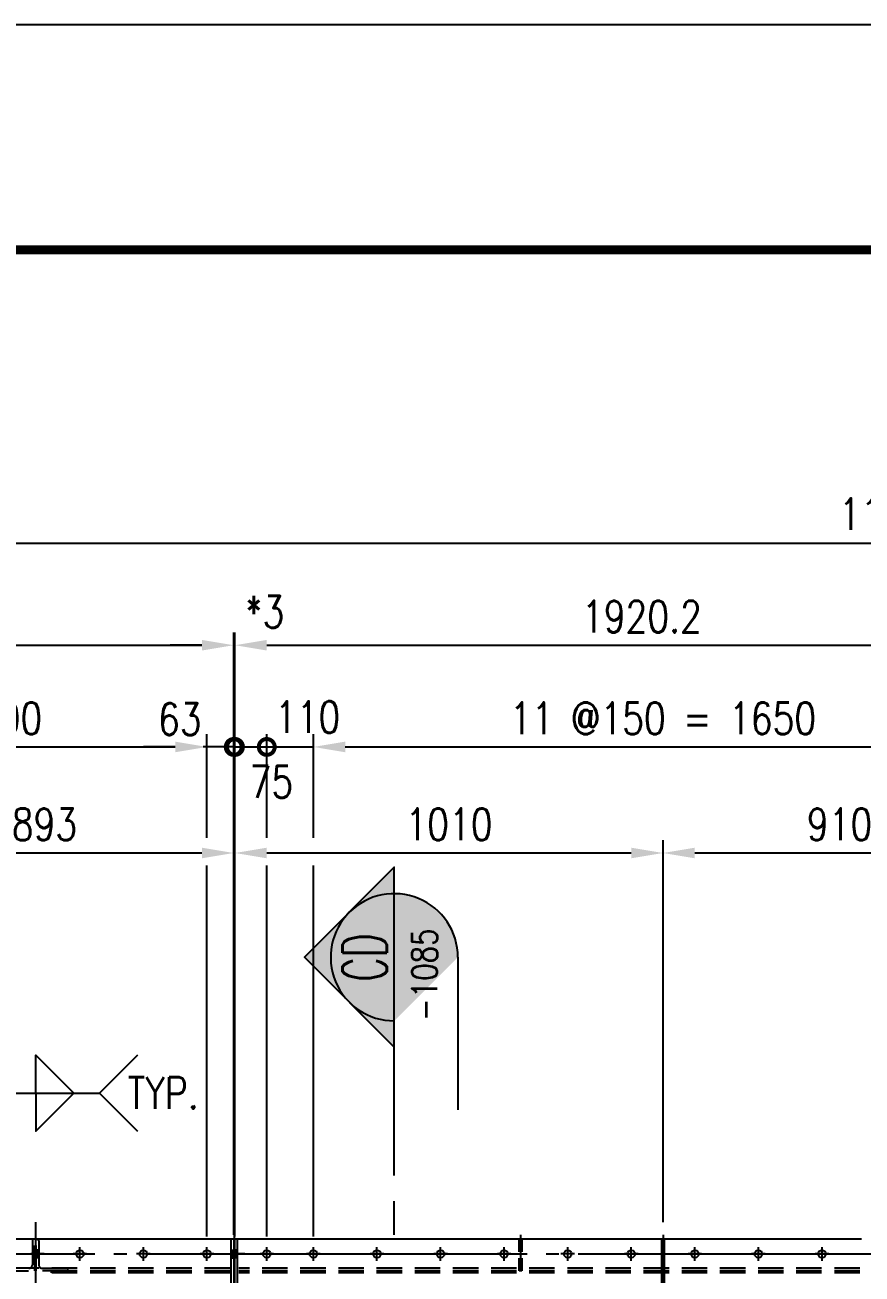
# Model space of a CAD drawing. Header units: millimetres. Extents: x 0 to 232280, y -26939 to 23794.
# Drawn here: x 35812 to 37786, y -5757 to -2810 of the extents above; entities that cross this region are included whole.
import ezdxf
from ezdxf.enums import TextEntityAlignment as Align

# ---------------------------------------------------------------- set-up
doc = ezdxf.new("R2010")
doc.units = ezdxf.units.MM
doc.header["$LTSCALE"] = 30
doc.linetypes.add('JNK-CENTER', pattern=[34, 30, -1.5, 1, -1.5])
doc.linetypes.add('JNK-HIDDEN', pattern=[3, 2, -1])
for name, color, linetype in [('CEN-R', 1, 'JNK-CENTER'), ('CON-C', 4, 'Continuous'), ('CON-G', 3, 'Continuous'), ('CON-W', 7, 'Continuous'), ('CON-Y', 2, 'Continuous'), ('conL-g', 3, 'Continuous'), ('Dim-W', 7, 'Continuous'), ('HID-Y', 2, 'JNK-HIDDEN'), ('STL-OBJT', 7, 'Continuous'), ('TXT-Y', 2, 'Continuous')]:
    doc.layers.add(name, color=color, linetype=linetype)
doc.styles.add('SIMPLEX', font='simplex.shx', dxfattribs={"width": 0.8})
doc.dimstyles.new('DIM30', dxfattribs={"dimscale": 30, "dimtxt": 2.5, "dimasz": 2.5, "dimexe": 1, "dimexo": 1, "dimgap": 1, "dimtad": 1, "dimdec": 0, "dimdsep": 46, "dimtxsty": 'SIMPLEX', "dimcen": 0, "dimclrd": 7, "dimclre": 7, "dimclrt": 2, "dimadec": 1, "dimazin": 2, "dimtfac": 1, "dimtdec": 0, "dimtix": 1, "dimtmove": 2, "dimatfit": 0, "dimfxl": 1, "dimtolj": 1, "dimtzin": 0, "dimarcsym": 0})

# ---------------------------------------------------------------- blocks, each defined once
blk = doc.blocks.new('TITLE')
at = {"color": 7}
blk.add_line((841, 594.8536585365848), (0, 594.8536585365848), dxfattribs=at)
at = {"color": 7, "const_width": 0.7073170731707307}
blk.add_lwpolyline([(823.3170731707312, 577.1707317073162), (27.93902439025055, 577.1707317073162)], dxfattribs=at)
blk = doc.blocks.new('*D927')
at = {"layer": 'DEFPOINTS', "color": 0, "transparency": 16777216}
for p in [(32035.48042019118, -4033.583577064732), (32035.48042019118, -5695.787240706746), (43537.48041941375, -5694.550462539435)]:
    blk.add_point(p, dxfattribs=at)
at = {"layer": 'Dim-W', "color": 7, "lineweight": -2, "transparency": 16777216}
for p, q in [((32035.48042019118, -4480.975570147566), (32035.48042019118, -4003.583577064732)), ((43537.48041941375, -4257.487625408347), (43537.48041941375, -4003.583577064732)), ((43462.48041941375, -4033.583577064732), (32110.48042019118, -4033.583577064732)), ((43537.48041941375, -4480.975570147566), (43537.48041941375, -4304.775225400237)), ((32035.48042019118, -5665.787240706746), (32035.48042019118, -4533.814445052994)), ((43537.48041941375, -5664.550462539435), (43537.48041941375, -4533.814445052994))]:
    blk.add_line(p, q, dxfattribs=at)
at = {"layer": 'Dim-W', "color": 7, "transparency": 16777216}
for points in [[(32110.48042019118, -4021.083577064732), (32110.48042019118, -4046.083577064732), (32035.48042019118, -4033.583577064732)], [(43462.48041941375, -4021.083577064732), (43462.48041941375, -4046.083577064732), (43537.48041941375, -4033.583577064732)]]:
    blk.add_solid(points, dxfattribs=at)
at = {"layer": 'Dim-W', "color": 2, "transparency": 16777216, "insert": (37860.48245042599, -3964.228624348307), "char_height": 75, "attachment_point": 5, "style": 'SIMPLEX'}
blk.add_mtext('\\A1;11502', dxfattribs=at)
blk = doc.blocks.new('A$C27160668')
at = {"layer": 'CEN-R'}
blk.add_line((3.492459654808044e-10, -12.9743177323835), (-1.164153218269348e-10, 18.534226872609), dxfattribs=at)
at = {"layer": 'HID-Y'}
for p, q in [((-8.999999999883585, 5.820766091346741e-11), (-9, 5.999999998603016)), ((9, 0), (9.000000000349246, 5.999999998603016))]:
    blk.add_line(p, q, dxfattribs=at)
blk = doc.blocks.new('A$C2FEE125F')
at = {"layer": 'CEN-R'}
for p, q in [((-16.02568226856238, 0), (16.02568226856238, 0)), ((0, 16.02568226856238), (0, -16.02568226856238))]:
    blk.add_line(p, q, dxfattribs=at)
at = {"layer": 'conL-g'}
blk.add_circle((0, 0), 9, dxfattribs=at)
blk = doc.blocks.new('*D952')
at = {"layer": 'DEFPOINTS', "color": 0, "transparency": 16777216}
for p in [(36491.98014897502, -4513.583574358592), (36381.98014897502, -5698.524774869869), (36491.98014897502, -5698.524774869869)]:
    blk.add_point(p, dxfattribs=at)
at = {"layer": 'Dim-W', "color": 7, "lineweight": -2, "transparency": 16777216}
for p, q in [((36381.98014897502, -4728.062164732535), (36381.98014897502, -4483.583574358592)), ((36491.98014897502, -4728.062164732535), (36491.98014897502, -4483.583574358592)), ((36381.98014897502, -4513.583574358592), (36491.98014897502, -4513.583574358592)), ((36381.98014897502, -5668.524774869869), (36381.98014897502, -4793.207071483248)), ((36491.98014897502, -5668.524774869869), (36491.98014897502, -4793.207071483248))]:
    blk.add_line(p, q, dxfattribs=at)
at = {"layer": 'Dim-W', "color": 2, "transparency": 16777216, "insert": (36478.26483019, -4443.063638080548), "char_height": 75, "attachment_point": 5, "style": 'SIMPLEX'}
blk.add_mtext('\\A1;110', dxfattribs=at)
blk = doc.blocks.new('_None')
blk = doc.blocks.new('_DotSmall')
at = {"color": 0, "linetype": 'ByBlock', "const_width": 0.5}
blk.add_lwpolyline([(-0.0625, 0, 1), (0.0625, 0, 1)], format="xyb", close=True, dxfattribs=at)
blk = doc.blocks.new('*D954')
at = {"layer": 'DEFPOINTS', "color": 0, "transparency": 16777216}
for p in [(36381.98014897502, -4513.583574358592), (36306.98041941192, -5698.524774869869), (36381.98014897502, -5698.524774869869)]:
    blk.add_point(p, dxfattribs=at)
at = {"layer": 'Dim-W', "color": 7, "lineweight": -2, "transparency": 16777216}
for p, q in [((36306.98041941192, -5668.524774869869), (36306.98041941192, -4483.583574358592)), ((36381.98014897502, -4728.062164732535), (36381.98014897502, -4483.583574358592)), ((36306.98041941192, -4513.583574358592), (36231.98041941192, -4513.583574358592)), ((36306.98041941192, -4513.583574358592), (36381.98014897502, -4513.583574358592)), ((36381.98014897502, -4513.583574358592), (36456.98014897502, -4513.583574358592)), ((36381.98014897502, -5668.524774869869), (36381.98014897502, -4793.207071483248))]:
    blk.add_line(p, q, dxfattribs=at)
at = {"layer": 'Dim-W', "color": 7, "lineweight": -2, "transparency": 16777216, "xscale": 75, "yscale": 75, "zscale": 75}
blk.add_blockref('_DotSmall', (36306.98041941192, -4513.583574358592), dxfattribs=at)
at = {"layer": 'Dim-W', "color": 7, "lineweight": -2, "transparency": 16777216, "xscale": 75, "yscale": 75, "zscale": 75, "rotation": 180}
blk.add_blockref('_DotSmall', (36381.98014897502, -4513.583574358592), dxfattribs=at)
at = {"layer": 'Dim-W', "color": 2, "transparency": 16777216, "insert": (36393.05300269093, -4595.925723033663), "char_height": 75, "attachment_point": 5, "style": 'SIMPLEX'}
blk.add_mtext('\\A1;75', dxfattribs=at)
blk = doc.blocks.new('*D958')
at = {"layer": 'DEFPOINTS', "color": 0, "transparency": 16777216}
for p in [(36240.97352549864, -4513.583569622899), (36303.98041941192, -5674.550463892245), (36240.97352549864, -5698.52477431646)]:
    blk.add_point(p, dxfattribs=at)
at = {"layer": 'Dim-W', "color": 7, "lineweight": -2, "transparency": 16777216}
for p, q in [((36240.97352549864, -4728.062164732535), (36240.97352549864, -4483.583569622899)), ((36303.98041941192, -5644.550463892245), (36303.98041941192, -4483.583569622899)), ((36165.97352549864, -4513.583569622899), (36090.97352549864, -4513.583569622899)), ((36303.98041941192, -4513.583569622899), (36240.97352549864, -4513.583569622899)), ((36303.98041941192, -4513.583569622899), (36378.98041941192, -4513.583569622899)), ((36240.97352549864, -5668.52477431646), (36240.97352549864, -4793.207071483248))]:
    blk.add_line(p, q, dxfattribs=at)
at = {"layer": 'Dim-W', "color": 7, "transparency": 16777216}
blk.add_solid([(36165.97352549864, -4501.083569622899), (36165.97352549864, -4526.083569622899), (36240.97352549864, -4513.583569622899)], dxfattribs=at)
at = {"layer": 'Dim-W', "color": 7, "lineweight": -2, "transparency": 16777216, "xscale": 75, "yscale": 75, "zscale": 75, "rotation": 180}
blk.add_blockref('_DotSmall', (36303.98041941192, -4513.583569622899), dxfattribs=at)
at = {"layer": 'Dim-W', "color": 2, "transparency": 16777216, "insert": (36176.73764601639, -4448.046855633946), "char_height": 75, "attachment_point": 5, "style": 'SIMPLEX'}
blk.add_mtext('\\A1;63', dxfattribs=at)
blk = doc.blocks.new('*D977')
at = {"layer": 'DEFPOINTS', "color": 0, "transparency": 16777216}
for p in [(36240.97352549864, -4513.583569622899), (34740.97352549864, -5663.524774668203), (36240.97352549864, -5668.52477431646)]:
    blk.add_point(p, dxfattribs=at)
at = {"layer": 'Dim-W', "color": 7, "lineweight": -2, "transparency": 16777216}
for p, q in [((34740.97352549864, -4728.062164732535), (34740.97352549864, -4483.583569622899)), ((36240.97352549864, -4728.062164732535), (36240.97352549864, -4483.583569622899)), ((34815.97352549864, -4513.583569622899), (36165.97352549864, -4513.583569622899)), ((34740.97352549864, -5633.524774668203), (34740.97352549864, -4793.207071483248)), ((36240.97352549864, -5638.52477431646), (36240.97352549864, -4793.207071483248))]:
    blk.add_line(p, q, dxfattribs=at)
at = {"layer": 'Dim-W', "color": 7, "transparency": 16777216}
for points in [[(34815.97352549864, -4501.083569622899), (34815.97352549864, -4526.083569622899), (34740.97352549864, -4513.583569622899)], [(36165.97352549864, -4501.083569622899), (36165.97352549864, -4526.083569622899), (36240.97352549864, -4513.583569622899)]]:
    blk.add_solid(points, dxfattribs=at)
at = {"layer": 'Dim-W', "color": 2, "transparency": 16777216, "insert": (35490.97352549864, -4446.083569622899), "char_height": 75, "attachment_point": 5, "style": 'SIMPLEX'}
blk.add_mtext('\\A1;10 @150 = 1500', dxfattribs=at)
blk = doc.blocks.new('*D982')
at = {"layer": 'DEFPOINTS', "color": 0, "transparency": 16777216}
for p in [(38141.98014897502, -4513.583574358592), (36491.98014897502, -5693.524774869869), (38141.98014897502, -5693.524774604892)]:
    blk.add_point(p, dxfattribs=at)
at = {"layer": 'Dim-W', "color": 7, "lineweight": -2, "transparency": 16777216}
for p, q in [((36491.98014897502, -4728.062164732535), (36491.98014897502, -4483.583574358592)), ((38141.98014897502, -4728.062164732535), (38141.98014897502, -4483.583574358592)), ((36566.98014897502, -4513.583574358592), (38066.98014897502, -4513.583574358592)), ((36491.98014897502, -5663.524774869869), (36491.98014897502, -4793.207071483248)), ((38141.98014897502, -5663.524774604892), (38141.98014897502, -4793.207071483248))]:
    blk.add_line(p, q, dxfattribs=at)
at = {"layer": 'Dim-W', "color": 7, "transparency": 16777216}
for points in [[(36566.98014897502, -4501.083574358592), (36566.98014897502, -4526.083574358592), (36491.98014897502, -4513.583574358592)], [(38066.98014897502, -4501.083574358592), (38066.98014897502, -4526.083574358592), (38141.98014897502, -4513.583574358592)]]:
    blk.add_solid(points, dxfattribs=at)
at = {"layer": 'Dim-W', "color": 2, "transparency": 16777216, "insert": (37316.98014897502, -4446.083574358592), "char_height": 75, "attachment_point": 5, "style": 'SIMPLEX'}
blk.add_mtext('\\A1;11 @150 = 1650', dxfattribs=at)
blk = doc.blocks.new('*D865')
at = {"layer": 'DEFPOINTS', "color": 0, "transparency": 16777216}
for p in [(38227.18014897501, -4763.733950957323), (37316.98014897493, -5664.550461627759), (38227.18014897501, -5674.550463977957)]:
    blk.add_point(p, dxfattribs=at)
at = {"layer": 'Dim-W', "color": 7, "lineweight": -2, "transparency": 16777216}
for p, q in [((37316.98014897493, -5634.550461627759), (37316.98014897493, -4733.733950957323)), ((38227.18014897501, -5644.550463977957), (38227.18014897501, -4733.733950957323)), ((37391.98014897493, -4763.733950957323), (38152.18014897501, -4763.733950957323))]:
    blk.add_line(p, q, dxfattribs=at)
at = {"layer": 'Dim-W', "color": 7, "transparency": 16777216}
for points in [[(37391.98014897493, -4751.233950957323), (37391.98014897493, -4776.233950957323), (37316.98014897493, -4763.733950957323)], [(38152.18014897501, -4751.233950957323), (38152.18014897501, -4776.233950957323), (38227.18014897501, -4763.733950957323)]]:
    blk.add_solid(points, dxfattribs=at)
at = {"layer": 'Dim-W', "color": 2, "transparency": 16777216, "insert": (37772.08014897497, -4696.233950957323), "char_height": 75, "attachment_point": 5, "style": 'SIMPLEX'}
blk.add_mtext('\\A1;910.2', dxfattribs=at)
blk = doc.blocks.new('A$C0E622BE6')
at = {"layer": 'CEN-R'}
blk.add_line((2.328306436538696e-10, 13.9743177308701), (-3.492459654808044e-10, -17.5342268741224), dxfattribs=at)
at = {"layer": 'HID-Y'}
for p, q in [((-8.999999999883585, -3.000000001222361), (-9.000000000116415, -8.999999999941792)), ((9, -3.000000001164153), (9, -9))]:
    blk.add_line(p, q, dxfattribs=at)
blk = doc.blocks.new('*D755')
at = {"color": 7, "lineweight": -2, "transparency": 16777216}
for p, q in [((35410.98040988736, -5634.550463867696), (35410.98040988736, -4733.733950957323)), ((36303.98041941192, -5632.050463819563), (36303.98041941192, -4733.733950957323)), ((35485.98040988736, -4763.733950957323), (36228.98041941192, -4763.733950957323))]:
    blk.add_line(p, q, dxfattribs=at)
at = {"color": 7, "transparency": 16777216}
for points in [[(35485.98040988736, -4751.233950957323), (35485.98040988736, -4776.233950957323), (35410.98040988736, -4763.733950957323)], [(36228.98041941192, -4751.233950957323), (36228.98041941192, -4776.233950957323), (36303.98041941192, -4763.733950957323)]]:
    blk.add_solid(points, dxfattribs=at)
at = {"layer": 'DEFPOINTS', "color": 0, "transparency": 16777216}
for p in [(36303.98041941192, -4763.733950957323), (35410.98040988736, -5664.550463867696), (36303.98041941192, -5662.050463819563)]:
    blk.add_point(p, dxfattribs=at)
at = {"color": 2, "transparency": 16777216, "insert": (35857.48041464964, -4696.233950957323), "char_height": 75, "attachment_point": 5, "style": 'SIMPLEX'}
blk.add_mtext('\\A1;893', dxfattribs=at)
blk = doc.blocks.new('*D756')
at = {"layer": 'DEFPOINTS', "color": 0, "transparency": 16777216}
for p in [(37316.98014897493, -4763.733950957323), (37316.98014897493, -4763.733950957323), (36306.9804194022, -5674.550463892245)]:
    blk.add_point(p, dxfattribs=at)
at = {"layer": 'Dim-W', "color": 7, "lineweight": -2, "transparency": 16777216}
for p, q in [((36306.9804194022, -5644.550463892245), (36306.9804194022, -4733.733950957323)), ((36381.9804194022, -4763.733950957323), (37241.98014897493, -4763.733950957323))]:
    blk.add_line(p, q, dxfattribs=at)
at = {"layer": 'Dim-W', "color": 7, "transparency": 16777216}
for points in [[(36381.9804194022, -4751.233950957323), (36381.9804194022, -4776.233950957323), (36306.9804194022, -4763.733950957323)], [(37241.98014897493, -4751.233950957323), (37241.98014897493, -4776.233950957323), (37316.98014897493, -4763.733950957323)]]:
    blk.add_solid(points, dxfattribs=at)
at = {"layer": 'Dim-W', "color": 2, "transparency": 16777216, "insert": (36811.98028418857, -4696.233950957323), "char_height": 75, "attachment_point": 5, "style": 'SIMPLEX'}
blk.add_mtext('\\A1;1010', dxfattribs=at)
blk = doc.blocks.new('SECMARK1')
at = {"layer": 'CON-Y'}
h = blk.add_hatch(color=256, dxfattribs=at)
edge = h.paths.add_edge_path()
edge.add_line((21.82666666666668, 7.071067811865485), (18.29113276073393, 3.535533905932776))
edge.add_arc((21.82666666666668, 4.707345624410664e-14), 5.000000000000002, 44.99999999999977, 135.0000000000001, ccw=False)
edge.add_line((25.36220057259943, 3.535533905932773), (21.82666666666668, 7.071067811865485))
h = blk.add_hatch(color=256, dxfattribs=at)
edge = h.paths.add_edge_path()
edge.add_line((14.75559885480128, 4.707345624410664e-14), (16.82666666666668, 1.689559442740931e-14))
edge.add_arc((21.82666666666668, 4.618527782440651e-14), 5, 135.0000000000001, 180.0000000000003, ccw=False)
edge.add_line((18.29113276073393, 3.535533905932776), (14.75559885480128, 4.707345624410664e-14))
edge = h.paths.add_edge_path()
edge.add_arc((21.82666666666668, 4.736951571734001e-14), 5, 270, 540.0000000000005)
h = blk.add_hatch(color=256, dxfattribs=at)
edge = h.paths.add_edge_path()
edge.add_line((26.82666666666668, 4.332076805060308e-14), (28.89773447853207, 4.736951571734001e-14))
edge.add_line((28.89773447853207, 4.736951571734001e-14), (25.36220057259943, 3.535533905932773))
edge.add_arc((21.82666666666668, 4.951594689828198e-14), 5, -1.1368683772161603e-13, 44.999999999999716, ccw=False)
at = {"layer": 'CON-C'}
blk.add_line((0, 0), (2.633333333333307, 0), dxfattribs=at)
blk.add_lwpolyline([(4.666666666666639, 0), (28.89773447853207, 4.736951571734001e-14), (21.82666666666668, 7.071067811865485), (14.75559885480128, 4.736951571734001e-14)], dxfattribs=at)
at = {"layer": 'CON-Y'}
blk.add_line((21.82666666666668, -4.999999999999953), (9.823333333333341, -4.999999999999953), dxfattribs=at)
blk.add_arc((21.82666666666668, 4.736951571734001e-14), 5, 270, 180.0000000000004, dxfattribs=at)
at = {"layer": 'CON-C', "style": 'SIMPLEX', "width": 0.8}
blk.add_attdef('TAG', text='', height=3.5, dxfattribs=at).set_placement((21.80333333333334, 0.5800000000000568), align=Align.CENTER)
at = {"layer": 'CON-Y', "style": 'SIMPLEX', "width": 0.8}
blk.add_attdef('H0000-0000', text='', height=2, dxfattribs=at).set_placement((24.66333333333334, -3.379999999999943), align=Align.RIGHT)
blk = doc.blocks.new('*D757')
at = {"color": 7, "lineweight": -2, "transparency": 16777216}
for p, q in [((36303.98041941192, -5644.550463892281), (36303.98041941192, -4243.583570367316)), ((34735.98040988736, -4273.583570367316), (36228.98041941192, -4273.583570367316))]:
    blk.add_line(p, q, dxfattribs=at)
at = {"color": 7, "transparency": 16777216}
for points in [[(34735.98040988736, -4261.083570367316), (34735.98040988736, -4286.083570367316), (34660.98040988736, -4273.583570367316)], [(36228.98041941192, -4261.083570367316), (36228.98041941192, -4286.083570367316), (36303.98041941192, -4273.583570367316)]]:
    blk.add_solid(points, dxfattribs=at)
at = {"layer": 'DEFPOINTS', "color": 0, "transparency": 16777216}
for p in [(34660.98040988736, -4273.583570367316), (36303.98041941192, -4273.583570367316), (36303.98041941192, -5674.550463892281)]:
    blk.add_point(p, dxfattribs=at)
at = {"color": 2, "transparency": 16777216, "insert": (35482.48041464964, -4206.083570367316), "char_height": 75, "attachment_point": 5, "style": 'SIMPLEX'}
blk.add_mtext('\\A1;1643', dxfattribs=at)
blk = doc.blocks.new('*D881')
at = {"layer": 'DEFPOINTS', "color": 0, "transparency": 16777216}
for p in [(36306.98041941192, -4273.583570367316), (36303.98041941192, -5694.550458606105), (36306.98041941192, -5694.550458603937)]:
    blk.add_point(p, dxfattribs=at)
at = {"layer": 'Dim-W', "color": 7, "lineweight": -2, "transparency": 16777216}
for p, q in [((36303.98041941192, -5664.550458606105), (36303.98041941192, -4243.583570367316)), ((36306.98041941192, -5664.550458603937), (36306.98041941192, -4243.583570367316)), ((36228.98041941192, -4273.583570367316), (36153.98041941192, -4273.583570367316)), ((36303.98041941192, -4273.583570367316), (36306.98041941192, -4273.583570367316)), ((36381.98041941192, -4273.583570367316), (36456.98041941192, -4273.583570367316))]:
    blk.add_line(p, q, dxfattribs=at)
at = {"layer": 'Dim-W', "color": 7, "transparency": 16777216}
for points in [[(36228.98041941192, -4261.083570367316), (36228.98041941192, -4286.083570367316), (36303.98041941192, -4273.583570367316)], [(36381.98041941192, -4261.083570367316), (36381.98041941192, -4286.083570367316), (36306.98041941192, -4273.583570367316)]]:
    blk.add_solid(points, dxfattribs=at)
at = {"layer": 'Dim-W', "color": 2, "transparency": 16777216, "insert": (36377.20435949013, -4194.833570367318), "char_height": 75, "attachment_point": 5, "style": 'SIMPLEX'}
blk.add_mtext('\\A1;*3', dxfattribs=at)
blk = doc.blocks.new('*D758')
at = {"layer": 'DEFPOINTS', "color": 0, "transparency": 16777216}
for p in [(36306.98041941192, -4273.583570367316), (38227.18014897502, -4273.583570385119), (38227.18014897502, -4273.583570385119)]:
    blk.add_point(p, dxfattribs=at)
at = {"layer": 'Dim-W', "color": 7, "lineweight": -2, "transparency": 16777216}
for p, q in [((36381.98041941192, -4273.583570385119), (38152.18014897502, -4273.583570385119)), ((36306.98041941192, -4303.583570367316), (36306.98041941192, -4303.583570385119))]:
    blk.add_line(p, q, dxfattribs=at)
at = {"layer": 'Dim-W', "color": 7, "transparency": 16777216}
for points in [[(36381.98041941192, -4261.083570385119), (36381.98041941192, -4286.083570385119), (36306.98041941192, -4273.583570385119)], [(38152.18014897502, -4261.083570385119), (38152.18014897502, -4286.083570385119), (38227.18014897502, -4273.583570385119)]]:
    blk.add_solid(points, dxfattribs=at)
at = {"layer": 'Dim-W', "color": 2, "transparency": 16777216, "insert": (37267.08028419347, -4206.083570385119), "char_height": 75, "attachment_point": 5, "style": 'SIMPLEX'}
blk.add_mtext('\\A1;1920.2', dxfattribs=at)

msp = doc.modelspace()

# ---------------------------------------------------------------- hatches: boundary and pattern name
at = {"layer": 'CON-W'}
h = msp.add_hatch(color=256, dxfattribs=at)
h.paths.add_polyline_path([(35834.98042792144, -5709.550460310515), (35828.98042792144, -5709.550460310427), (35828.98042792144, -5700.550460310587), (35834.98042792144, -5700.550460310238)])
h.paths.add_polyline_path([(35834.98042792144, -5718.550460310587), (35828.98042792144, -5718.550460310471), (35828.98042792144, -5709.550460310427), (35834.98042792144, -5709.550460310515)])
h = msp.add_hatch(color=256, dxfattribs=at)
h.paths.add_polyline_path([(35837.98041080126, -5709.550460310515), (35843.98041080126, -5709.550460310427), (35843.98041080126, -5700.550460310587), (35837.98041080126, -5700.550460310238)])
h.paths.add_polyline_path([(35837.98041080126, -5718.550460310587), (35843.98041080126, -5718.550460310471), (35843.98041080126, -5709.550460310427), (35837.98041080126, -5709.550460310515)])

# ---------------------------------------------------------------- linework, layer by layer
for points in [[(35837.10997665481, -5330.406570094116), (35837.10997665481, -5240.406570094116), (35927.10997665481, -5330.406570094116)], [(35837.10997665481, -5330.406570094116), (35837.10997665481, -5420.406570094116), (35927.10997665481, -5330.406570094116)]]:
    msp.add_lwpolyline(points)
msp.add_solid([(36297.98041913408, -5718.550455382909), (36297.98041941191, -5700.550455383025), (36312.98041941191, -5718.550455382909), (36312.98041941191, -5700.550458089099)])
at = {"layer": 'CEN-R'}
for p, q in [((35836.48041936125, -5634.550461186313), (35836.48041936134, -7164.550455774242)), ((36305.48041941192, -7164.550455774317), (36305.48041941183, -5634.550461186329)), ((36305.48041941062, -7164.550455774146), (36305.48041941053, -5634.550461186087)), ((36305.48041941192, -7164.550455774408), (36305.48041941183, -5634.550461186349)), ((36305.48041941192, -7164.550455774408), (36305.48041941183, -5634.550461186349)), ((36980.73042891301, -5664.550462614901), (36980.73042891301, -5749.550462614901)), ((37316.98014897493, -5664.550461627759), (37316.98014897502, -7134.550454862714)), ((32016.50610168198, -5709.550458480118), (43556.45473714584, -5709.550455774051))]:
    msp.add_line(p, q, dxfattribs=at)
at = {"layer": 'CON-G'}
for p, q in [((36303.98041941235, -5674.550463892245), (33660.9804098877, -5674.550463819587)), ((36297.98041941183, -6181.600458481442), (36297.98041941192, -5674.550463892281)), ((36303.98041941367, -5674.550463819563), (36306.98041941275, -5674.550463738758)), ((36303.98041941192, -5674.550463892281), (36303.98041941183, -6187.600458481254)), ((37784.98041940474, -5674.550462456016), (36306.9804194022, -5674.550463892245)), ((36306.98041941183, -6187.605766403516), (36306.98041941192, -5674.550463892281)), ((36312.98041941183, -6181.605620276909), (36312.98041941192, -5674.550463892281))]:
    msp.add_line(p, q, dxfattribs=at)
msp.add_lwpolyline([(37319.98014897502, -7124.550454862714), (37313.98014897502, -7124.550454862714), (37313.98014897493, -5674.550461627759), (37319.98014897493, -5674.550461627759)], close=True, dxfattribs=at)
at = {"layer": 'CON-W'}
msp.add_line((35687.10997665477, -5330.406570094116), (35987.10997665481, -5330.406570094116), dxfattribs=at)
msp.add_lwpolyline([(36077.10997665481, -5240.406570094116), (35987.10997665481, -5330.406570094116), (36077.10997665481, -5420.406570094116)], dxfattribs=at)
at = {"layer": 'HID-Y'}
for p, q in [((36294.98041941192, -5743.550463892245), (33669.98040988634, -5743.550461032679)), ((39221.18041941676, -5743.550461186187), (36315.98041941192, -5743.550463892245)), ((35872.98041936134, -5749.550461186347), (35872.98041936134, -5754.550458480287)), ((36294.98041941192, -5749.550461186185), (35872.98041936134, -5749.550458480287)), ((36294.98041941192, -5754.550461186185), (35872.98041936134, -5754.550458480287)), ((39221.18041941676, -5749.550458480142), (36315.98041941192, -5749.550461186185)), ((39221.18041941676, -5754.550458480142), (36315.98041941192, -5754.550461186185))]:
    msp.add_line(p, q, dxfattribs=at)
for points in [[(35834.98041936134, -5749.550461186347), (35834.98041936134, -5674.550461186347), (35832.98041936134, -5674.550461186347, 0.4142135623730952), (35828.98041936134, -5678.550461186347), (35828.98041936134, -5735.050461186347, -0.4142135623730949), (35820.48041936134, -5743.550461186347), (35763.58041942018, -5743.550461186331, 0.4142135623730952), (35759.58041942018, -5747.550461186331), (35759.58041942018, -5749.550461186331)], [(35837.98041936134, -5749.550461186347), (35837.98041936134, -5674.550461186347), (35839.98041936134, -5674.550461186347, -0.4142135623730952), (35843.98041936134, -5678.550461186347), (35843.98041936134, -5735.050461186347, 0.4142135623730949), (35852.48041936134, -5743.550461186347), (35908.98041936134, -5743.550461186347, -0.4142135623730952), (35912.98041936134, -5747.550461186347), (35912.98041936134, -5749.550461186347)]]:
    msp.add_lwpolyline(points, format="xyb", close=True, dxfattribs=at)
at = {"layer": 'HID-Y', "ltscale": 0.5}
msp.add_lwpolyline([(36977.73042891301, -5674.550462614901), (36983.73042891301, -5674.550462614901), (36983.73042891301, -5749.550462614901), (36977.73042891301, -5749.550462614901)], close=True, dxfattribs=at)

# ---------------------------------------------------------------- block references
at = {"linetype": 'ByBlock', "xscale": 29.99999999699995, "yscale": 29.99999999699995, "zscale": 29.99999999699995}
msp.add_blockref('TITLE', (26436.10816264144, -20655.88267068262), dxfattribs=at)
at = {"layer": 'CON-G', "rotation": 180}
for p in [(35940.97352549864, -5709.550456838278), (36090.97352549864, -5709.550456864074), (36240.97352549864, -5709.550456585022), (36382.08014897502, -5709.550457138432), (36492.08014897502, -5709.550457138432), (36642.08014897502, -5709.550456859381), (36792.08014897502, -5709.550457190022), (36942.08014897502, -5709.550457215817), (37092.08014897502, -5709.550456936766), (37242.08014897502, -5709.550456962561), (37392.08014897502, -5709.550457049325), (37542.08014897502, -5709.550457014151), (37692.08014897502, -5709.550457039946)]:
    msp.add_blockref('A$C2FEE125F', p, dxfattribs=at)
at = {"layer": 'CON-W'}
ref = msp.add_blockref('SECMARK1', (36682.84655544732, -5664.484918934229), dxfattribs=dict(at, xscale=30, yscale=30, zscale=30, rotation=90))
ref.add_attrib('H0000-0000', '-1085', dxfattribs={"layer": 'CON-Y', "height": 60, "rotation": 90, "style": 'SIMPLEX', "width": 0.8}).set_placement((36784.24655544732, -4941.83033593917), align=Align.RIGHT)
ref.add_attrib('TAG', 'CD', dxfattribs={"layer": 'CON-C', "height": 105, "rotation": 90, "style": 'SIMPLEX', "width": 0.6}).set_placement((36665.44655544733, -5010.384918934231), align=Align.CENTER)
at = {"layer": 'STL-OBJT', "rotation": 270}
for name, p in [('A$C27160668', (35828.98041908679, -5709.550457582656)), ('A$C0E622BE6', (36315.98041835801, -5709.550458088983)), ('A$C0E622BE6', (36315.98041913594, -5709.550455382909))]:
    msp.add_blockref(name, p, dxfattribs=at)
at = {"layer": 'STL-OBJT', "xscale": -1, "rotation": 90}
for name, p in [('A$C27160668', (35843.98041908397, -5709.550457582656)), ('A$C0E622BE6', (36294.98041835499, -5709.550458088983)), ('A$C0E622BE6', (36294.98041913292, -5709.550455382909))]:
    msp.add_blockref(name, p, dxfattribs=at)

# ---------------------------------------------------------------- texts
at = {"layer": 'TXT-Y', "style": 'SIMPLEX', "width": 0.8}
msp.add_text('TYP.', height=74.99999999999999, dxfattribs=at).set_placement((36054.2508820823, -5329.806570094124), align=Align.MIDDLE_LEFT)

# ---------------------------------------------------------------- dimensions: what is measured, and where the dimension line sits
for base, p1, p2, picture, middle in [((36303.98041941192, -4273.583570367316), (34660.98040988736, -4273.583570367316), (36303.98041941192, -5674.550463892281), '*D757', (35482.48041464964, -4206.083570367316)), ((36303.98041941192, -4763.733950957323), (35410.98040988736, -5664.550463867696), (36303.98041941192, -5662.050463819563), '*D755', (35857.48041464964, -4696.233950957323))]:
    dim = msp.add_linear_dim(base=base, p1=p1, p2=p2, dimstyle='DIM30')
    dim.commit()
    dim.dimension.update_dxf_attribs({"geometry": picture, "text_midpoint": middle})
at = {"layer": 'Dim-W'}
dim = msp.add_linear_dim(base=(32035.48042019118, -4033.583577064732), p1=(43537.48041941375, -5694.550462539435), p2=(32035.48042019118, -5695.787240706746), angle=180, dimstyle='DIM30', dxfattribs=at)
dim.commit()
dim.dimension.update_dxf_attribs({"geometry": '*D927', "text_midpoint": (37860.48245042599, -3964.228624348307), "dimtype": 160})
dim = msp.add_linear_dim(base=(36306.98041941192, -4273.583570367316), p1=(36303.98041941192, -5694.550458606105), p2=(36306.98041941192, -5694.550458603937), text='*<>', dimstyle='DIM30', dxfattribs=at)
dim.commit()
dim.dimension.update_dxf_attribs({"geometry": '*D881', "text_midpoint": (36377.20435949013, -4194.833570367318), "dimtype": 160})
for base, p1, p2, picture, middle in [((38227.18014897502, -4273.583570385119), (36306.98041941192, -4273.583570367316), (38227.18014897502, -4273.583570385119), '*D758', (37267.08028419347, -4206.083570385119)), ((37316.98014897493, -4763.733950957323), (36306.9804194022, -5674.550463892245), (37316.98014897493, -4763.733950957323), '*D756', (36811.98028418857, -4696.233950957323)), ((38227.18014897501, -4763.733950957323), (37316.98014897493, -5664.550461627759), (38227.18014897501, -5674.550463977957), '*D865', (37772.08014897497, -4696.233950957323))]:
    dim = msp.add_linear_dim(base=base, p1=p1, p2=p2, dimstyle='DIM30', override={"dimdec": 1}, dxfattribs=at)
    dim.commit()
    dim.dimension.update_dxf_attribs({"geometry": picture, "text_midpoint": middle})
for base, p1, p2, text, picture, middle in [((36240.97352549864, -4513.583569622899), (34740.97352549864, -5663.524774668203), (36240.97352549864, -5668.52477431646), '10 @150 = <>', '*D977', (35490.97352549864, -4446.083569622899)), ((38141.98014897502, -4513.583574358592), (36491.98014897502, -5693.524774869869), (38141.98014897502, -5693.524774604892), '11 @150 = <>', '*D982', (37316.98014897502, -4446.083574358592))]:
    dim = msp.add_linear_dim(base=base, p1=p1, p2=p2, text=text, dimstyle='DIM30', dxfattribs=at)
    dim.commit()
    dim.dimension.update_dxf_attribs({"geometry": picture, "text_midpoint": middle})
dim = msp.add_linear_dim(base=(36240.97352549864, -4513.583569622899), p1=(36303.98041941192, -5674.550463892245), p2=(36240.97352549864, -5698.52477431646), angle=180, dimstyle='DIM30', override={"dimblk1": 'DotSmall', "dimsah": 1}, dxfattribs=at)
dim.commit()
dim.dimension.update_dxf_attribs({"geometry": '*D958', "text_midpoint": (36176.73764601639, -4448.046855633946), "dimtype": 160})
for base, p1, p2, override, picture, middle in [((36491.98014897502, -4513.583574358592), (36381.98014897502, -5698.524774869869), (36491.98014897502, -5698.524774869869), {"dimdec": 1, "dimblk1": 'None', "dimblk2": 'None', "dimsah": 1}, '*D952', (36478.26483019, -4443.063638080548)), ((36381.98014897502, -4513.583574358592), (36306.98041941192, -5698.524774869869), (36381.98014897502, -5698.524774869869), {"dimdec": 1, "dimblk1": 'DotSmall', "dimblk2": 'DotSmall', "dimsah": 1}, '*D954', (36393.05300269093, -4595.925723033663))]:
    dim = msp.add_linear_dim(base=base, p1=p1, p2=p2, dimstyle='DIM30', override=override, dxfattribs=at)
    dim.commit()
    dim.dimension.update_dxf_attribs({"geometry": picture, "text_midpoint": middle, "dimtype": 160})

doc.saveas('drawing.dxf')
